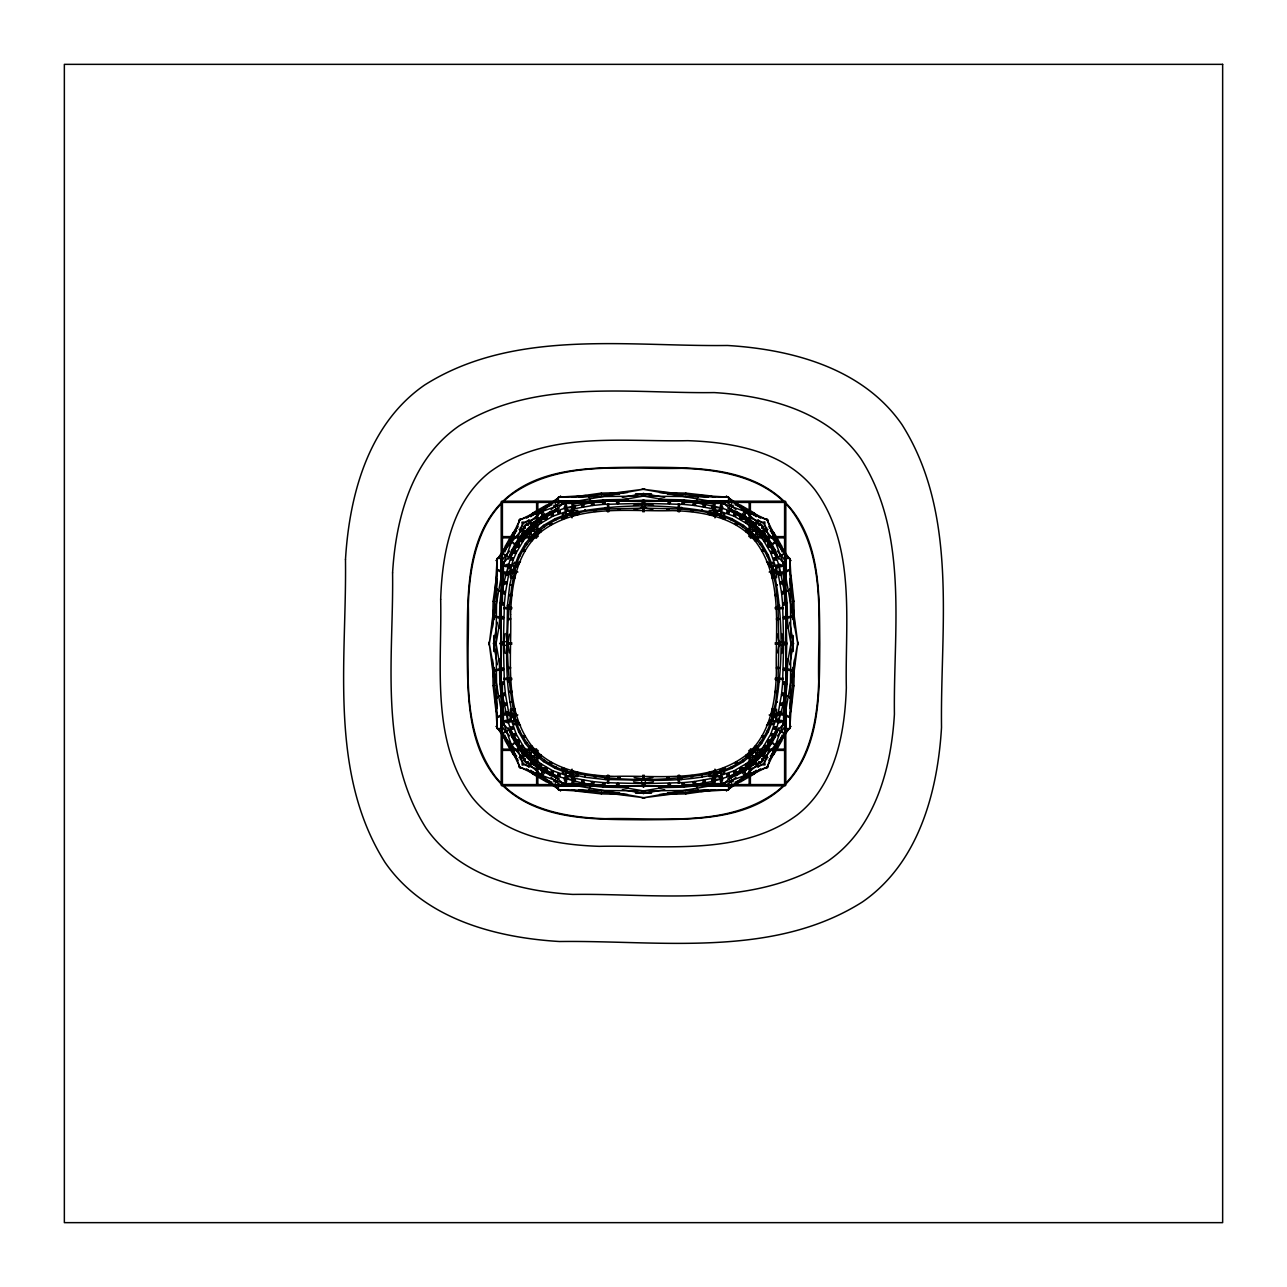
<?xml version="1.0" encoding="UTF-8"?>
<svg xmlns="http://www.w3.org/2000/svg" width="1287" height="1287" viewBox="0 0 1287 1287"><rect width="100%" height="100%" fill="white"/><g stroke="black" fill="none" stroke-linecap="round" stroke-linejoin="round"><path stroke-width="1.5" d="M499.839 618.098L499.839 617.004L493.452 615.846L493.452 616.923L499.839 618.098L499.839 617.004M517.615 742.792L515.299 742.776L515.299 741.698L509.588 747.216L511.904 747.216L509.588 747.216L517.985 740.701M769.015 546.299L777.412 539.784L775.096 539.784L777.412 539.784L777.412 540.862L771.701 545.302L771.701 544.224L769.385 544.208M787.161 669.996L787.161 668.902L793.548 670.077L793.548 671.154L787.161 669.996L787.161 668.902M496.074 645.189L497.055 558.558M501.013 584.362L501.303 558.606M785.697 728.394L785.987 702.638M789.945 728.442L790.926 641.811M503.104 592.052L503.523 562.242M507.625 572.248L507.738 564.301M779.262 722.699L779.375 714.752M783.477 724.758L783.896 694.948M492.551 627.429L493.114 601.351L497.281 571.605M493.918 635.488L493.918 651.512M494.272 619.433L494.658 601.383L497.152 578.989L495.624 578.828L497.136 579.086M792.728 667.567L792.342 685.617L789.848 708.011L791.376 708.172L793.886 685.714L794.449 659.571M793.082 651.512L793.082 635.488M499.324 628.153L499.855 603.249L501.399 603.281L499.855 603.185L502.268 581.74L503.796 581.917L502.702 591.65M500.997 622.441L501.27 609.024M785.73 677.976L786.003 664.559M787.676 658.847L787.145 683.751L785.601 683.719L787.145 683.815L784.732 705.26L783.204 705.083L784.298 695.35M510.392 577.815L510.826 566.36M514.639 577.976L514.993 568.5M569.884 776.302L570.044 772.071M716.956 514.929L717.116 510.698M772.007 718.5L772.361 709.024M776.174 720.64L776.608 709.185M495.302 589.607L497.136 558.461M789.864 728.539L791.698 697.393M591.65 784.298L581.917 783.204L581.74 784.732L603.185 787.145L603.346 785.601L603.249 787.145L628.153 787.676M695.35 502.702L705.083 503.796L705.26 502.268L683.815 499.855L683.654 501.399L683.751 499.855L658.847 499.324M493.613 609.668L489.108 644.932L503.828 561.936M494.594 635.521L493.581 643.484L494.594 651.479M792.406 651.479L793.419 643.516L792.406 635.521M793.387 677.332L797.892 642.068L783.172 725.064M503.49 644.948L505.212 633.526M507.689 645.575L509.411 634.169M644.948 508.22L645.575 504.021M641.425 782.979L642.052 778.78M777.589 652.831L779.311 641.425M781.788 653.474L783.51 642.052M495.833 644.867L501.303 613.658M500.353 643.645L501.383 637.789M785.617 649.211L786.647 643.355M785.697 673.342L791.167 642.133M493.565 643.629L497.377 622.313M565.347 783.783L566.087 779.6M720.913 507.4L721.653 503.217M789.623 664.687L793.435 643.371M504.021 574.082L502.284 581.644L503.78 581.997M564.607 780.807L564.961 779.295M579.086 789.864L578.732 791.36L571.605 789.719M581.997 783.22L581.644 784.716L574.082 782.979M705.003 503.78L705.356 502.284L712.918 504.021M707.914 497.136L708.268 495.64L715.395 497.281M722.039 507.705L722.393 506.193M782.979 712.918L784.716 705.356L783.22 705.003M789.719 715.395L791.36 708.268L789.864 707.914M518.854 543.983L521.927 535.392M765.073 751.608L768.146 743.017M590.974 784.973L588.674 791.296L590.99 791.296L590.99 790.218M696.026 502.027L698.326 495.704L696.01 495.704L696.01 496.782M502.944 565.122L520.189 518.902M511.743 553.667L515.202 544.417M518.645 535.183L523.471 522.232M763.529 764.768L768.355 751.817M771.798 742.583L775.257 733.333M766.811 768.098L784.056 721.878M517.277 546.46L525.675 524.34L528.313 525.353M525.353 758.687L524.34 761.325L546.46 769.723M761.647 528.313L762.66 525.675L740.54 517.277M769.723 740.54L761.325 762.66L758.687 761.647M502.622 553.313L505.485 545.833L512.886 532.995L514.221 533.767L506.869 546.492L505.534 545.72L506.933 546.38L504.794 551.994M782.206 735.006L780.067 740.62L781.515 741.167L784.378 733.687M508.285 559.153L511.695 550.225L518.758 537.966L524.983 530.501M511.084 556.129L513.127 550.772L511.695 550.225L513.079 550.884L520.093 538.738L518.758 537.966L520.012 538.851M564.51 780.775L565.057 779.327M721.943 507.673L722.49 506.225M775.916 730.871L773.873 736.228L775.305 736.775L778.715 727.847M528.812 537.644L531.949 530.421L535.842 532.11M532.705 539.333L534.25 535.778L530.357 534.089M532.11 751.158L530.421 755.051L537.644 758.188M534.089 756.643L535.778 752.75L539.333 754.295M752.911 530.357L751.222 534.25L747.667 532.705M754.89 535.842L756.579 531.949L749.356 528.812M754.295 747.667L752.75 751.222L756.643 752.911M758.188 749.356L755.051 756.579L751.158 754.89M511.036 538.127L520.447 518.79M520.833 527.702L523.407 522.393M763.593 764.607L766.167 759.298M766.553 768.21L775.964 748.873M520.028 539.269L525.546 530.646M761.454 756.354L766.972 747.731M729.906 506.756L731.82 503.764M553.828 781.74L555.743 778.748M731.257 508.252L733.172 505.26M555.18 783.236L557.094 780.244M496.283 560.746L507.448 544.176M727.155 502.027L729.536 498.503M557.464 788.497L559.845 784.973M779.552 742.824L790.717 726.254M509.974 568.548L514.736 562.162M520.495 561.518L515.781 567.857L512.371 565.331M721.669 512.371L719.143 515.781L722.313 518.146M565.331 774.629L567.857 771.219L564.687 768.854M766.505 725.482L771.219 719.143L774.629 721.669M772.264 724.838L777.026 718.452M545.688 768.403L539.173 776.785L541.473 776.785L545.913 771.09L543.597 771.074L543.597 769.996L539.156 776.785L541.473 776.785L541.473 775.707M741.312 518.597L747.827 510.215L745.527 510.215L741.087 515.91L743.403 515.926L743.403 517.004L747.844 510.215L745.527 510.215L745.527 511.293M516.554 547.409L502.702 564.205L504.89 566.007M505.984 566.907L508.526 563.835M720.993 504.89L722.795 502.702L739.591 516.554M566.007 782.11L564.205 784.298L547.409 770.446M778.474 723.165L781.016 720.093M770.446 739.591L784.298 722.795L782.11 720.993M518.114 526.705L512.966 532.882L514.14 533.864L516.731 530.791M496.251 560.456L526.592 524.066M500.788 561.663L509.62 551.045M514.671 544.996L519.739 538.931M726.865 502.059L729.584 498.793M523.069 763.834L522.088 765.009L523.165 763.931M763.931 523.165L764.912 521.991L763.834 523.069M557.416 788.207L560.135 784.941M767.261 748.069L772.329 742.004M777.38 735.955L786.212 725.337M762.017 756.499L768.162 749.147L775.257 736.888L773.921 736.116L766.907 748.262L768.242 749.034L766.988 748.149M760.408 762.934L790.749 726.544M770.269 756.209L772.86 753.136L774.034 754.118L768.886 760.295M538.851 766.988L537.853 768.162L530.501 762.017M748.149 520.012L749.147 518.838L756.499 524.983M526.544 534.507L528.973 531.628M758.027 755.372L760.456 752.493M500.788 503.362C465.749 540.492 467.712 596.042 467.213 643.5C467.712 690.958 465.749 746.508 500.788 783.638M786.212 783.638C821.251 746.508 819.288 690.958 819.787 643.5C819.288 596.042 821.251 540.492 786.212 503.362M528.748 766.264L531.225 763.577M528.748 767.342L531.225 764.671M755.775 522.329L758.252 519.658M755.775 523.423L758.252 520.736M523.262 533.687L529.44 527.027M757.56 759.973L763.738 753.313M527.027 529.44L533.687 523.262M753.313 763.738L759.973 757.56M764.317 530.598L766.988 528.137M519.031 757.625L521.718 755.163M765.282 531.837L767.969 529.375M520.012 758.863L522.683 756.402M503.362 500.788C540.492 465.749 596.042 467.712 643.5 467.213C690.958 467.712 746.508 465.749 783.638 500.788M783.638 786.212C746.508 821.251 690.958 819.288 643.5 819.787C596.042 819.288 540.492 821.251 503.362 786.212M531.628 528.973L534.507 526.544M752.493 760.456L755.372 758.027M526.705 518.114L532.882 512.966L533.864 514.14L530.791 516.731M530.501 524.983L537.853 518.838L550.112 511.743L559.153 508.285M766.988 538.851L768.162 537.853L762.017 530.501M520.012 748.149L518.838 749.147L524.983 756.499M756.499 762.017L749.147 768.162L736.888 775.257L727.847 778.715M756.209 770.269L753.136 772.86L754.118 774.034L760.295 768.886M524.066 526.592L560.456 496.251M538.931 519.739L544.996 514.671M551.045 509.62L561.663 500.788M498.793 729.584L502.059 726.865M784.941 560.135L788.207 557.416M725.337 786.212L735.955 777.38M742.004 772.329L748.069 767.261M726.544 790.749L762.934 760.408M547.409 516.554L564.205 502.702L566.007 504.89M563.835 508.526L566.907 505.984M504.89 720.993L502.702 722.795L516.554 739.591M782.11 566.007L784.298 564.205L770.446 547.409M720.093 781.016L723.165 778.474M739.591 770.446L722.795 784.298L720.993 782.11M562.162 514.736L568.548 509.974M564.687 518.146L567.857 515.781L565.331 512.371M512.371 721.669L515.781 719.143L520.495 725.482M774.629 565.331L771.219 567.857L766.505 561.518M722.313 768.854L719.143 771.219L721.669 774.629M718.452 777.026L724.838 772.264M544.176 507.448L560.746 496.283M498.503 729.536L502.027 727.155M784.973 559.845L788.497 557.464M726.254 790.717L742.824 779.552M506.145 730.517L503.153 733.526M504.649 732.56L507.641 730.63M779.359 556.37L782.351 554.44M780.855 556.483L783.847 553.474M530.646 525.546L539.269 520.028M747.731 766.972L756.354 761.454M498.31 716.264L501.415 714.703M498.31 717.358L501.415 715.781M785.585 571.219L788.69 569.642M785.585 572.297L788.69 570.736M518.79 520.447L538.127 511.036M522.393 523.407L527.702 520.833M759.298 766.167L764.607 763.593M748.873 775.964L768.21 766.553M537.644 528.812L530.421 531.949L532.11 535.842M539.333 532.705L535.778 534.25L534.089 530.357M751.158 532.11L755.051 530.421L758.188 537.644M756.643 534.089L752.75 535.778L754.295 539.333M530.357 752.911L534.25 751.222L532.705 747.667M535.842 754.89L531.949 756.579L528.812 749.356M747.667 754.295L751.222 752.75L752.911 756.643M749.356 758.188L756.579 755.051L754.89 751.158M553.313 502.622L545.833 505.485L532.995 512.886L533.767 514.221L546.492 506.869L545.72 505.534L546.38 506.933L551.994 504.794M556.129 511.084L550.772 513.127L550.225 511.695L550.884 513.079L538.738 520.093L537.966 518.758L538.851 520.012M779.327 565.057L780.775 564.51M506.225 722.49L507.673 721.943M730.871 775.916L736.228 773.873L736.775 775.305L736.116 773.921L748.262 766.907L749.034 768.242L748.149 766.988M735.006 782.206L740.62 780.067L741.167 781.515L733.687 784.378M546.46 517.277L524.34 525.675L525.353 528.313M758.687 525.353L761.325 524.34L769.723 546.46M528.313 761.647L525.675 762.66L517.277 740.54M740.54 769.723L762.66 761.325L761.647 758.687M518.902 520.189L565.122 502.944M522.232 523.471L535.183 518.645M540.717 516.57L553.667 511.743M733.333 775.257L746.283 770.43M751.817 768.355L764.768 763.529M721.878 784.056L768.098 766.811M785.585 591.602L791.907 589.285L791.907 590.363L789.607 590.363L789.607 589.285L791.923 589.285L789.607 589.285M501.415 695.398L495.093 697.715L495.093 696.637L497.393 696.637L497.393 697.715L495.077 697.715L497.393 697.715M535.392 521.927L543.983 518.854M743.017 768.146L751.608 765.073M571.605 497.281L601.286 493.114L627.429 492.551M574.082 504.021L581.644 502.284L581.997 503.78L591.65 502.702M779.295 564.961L780.807 564.607M789.864 579.086L791.36 578.732L789.719 571.605M784.298 591.65L783.204 581.917L784.716 581.644L782.979 574.082M502.702 695.35L503.796 705.083L502.284 705.356L504.021 712.918M497.136 707.914L495.64 708.268L497.281 715.395M506.193 722.393L507.705 722.039M712.918 782.979L705.356 784.716L705.003 783.22L695.35 784.298M715.395 789.719L685.714 793.886L659.571 794.449M499.839 668.902L493.452 670.077L493.452 671.154L499.839 669.996L499.839 668.902L499.839 669.996M787.161 617.004L793.548 615.846L793.548 616.923L787.161 618.098L787.161 617.004L787.161 618.098M561.936 503.828L644.835 489.044L609.668 493.613M622.313 497.377L643.629 493.565M779.6 566.087L783.783 565.347M503.217 721.653L507.4 720.913M643.371 793.435L664.687 789.623M725.064 783.172L642.165 797.956L677.332 793.387M613.658 501.303L644.867 495.833M637.789 501.383L643.645 500.353M643.355 786.647L649.211 785.617M642.133 791.167L673.342 785.697M633.526 505.212L644.948 503.49M634.169 509.411L645.575 507.689M504.021 645.575L508.22 644.948M778.78 642.052L782.979 641.425M641.425 779.311L652.831 777.589M642.052 783.51L653.474 781.788M635.521 494.594L643.484 493.581L651.479 494.594M651.479 792.406L643.516 793.419L635.521 792.406M783.204 581.917L784.732 581.74L787.145 603.185L785.601 603.346L787.145 603.249L787.676 628.153M503.796 705.083L502.268 705.26L499.855 683.815L501.399 683.654L499.855 683.751L499.324 658.847M558.461 497.136L586.196 495.511M700.804 791.489L728.539 789.864M566.36 510.826L577.815 510.392M568.5 514.993L577.976 514.639M772.071 570.044L776.302 569.884M510.698 717.116L514.929 716.956M709.024 772.361L718.5 772.007M709.185 776.608L720.64 776.174M619.433 494.272L601.383 494.658L578.989 497.152L578.828 495.624L579.086 497.136M635.488 493.918L651.512 493.918M628.153 499.324L603.249 499.855L603.281 501.399L603.185 499.855L581.74 502.268L581.917 503.796M609.024 501.27L622.441 500.997M664.559 786.003L677.976 785.73M658.847 787.676L683.751 787.145L683.719 785.601L683.815 787.145L705.26 784.732L705.083 783.204M651.512 793.082L635.488 793.082M667.567 792.728L685.617 792.342L708.011 789.848L708.172 791.376L707.914 789.864M562.242 503.523L592.052 503.104M564.301 507.738L572.248 507.625M714.752 779.375L722.699 779.262M694.948 783.896L724.758 783.477M558.558 497.055L645.189 496.074M558.606 501.303L584.362 501.013M702.638 785.987L728.394 785.697M641.811 790.926L728.442 789.945M590.99 496.782L590.99 495.704L588.674 495.704L588.674 496.782M517.615 544.208L515.299 544.224L515.299 545.302L509.588 539.784L511.904 539.784L509.588 539.784L517.985 546.299M497.393 589.285L495.093 589.285L495.093 590.363L497.393 590.363L497.393 589.285L495.077 589.285L501.415 591.602M495.093 590.363L497.393 590.363M789.607 696.637L791.907 696.637L791.923 697.715L789.607 697.715L789.607 696.637L791.923 696.637M769.385 742.792L771.701 742.776L771.701 741.698L777.412 747.216L775.096 747.216L777.412 747.216L769.015 740.701M696.01 790.218L696.01 791.296L698.326 791.296L698.326 790.218M590.99 495.704L588.674 495.704L590.974 502.027M696.01 495.704L698.326 495.704L698.326 496.782M604.311 502.413L501.801 502.413L501.801 501.19L785.199 501.19L785.199 502.413L682.689 502.413M537.982 536.615L501.801 536.615L501.801 537.837L535.971 537.837M749.018 536.615L785.199 536.615L785.199 537.837L751.029 537.837M517.873 572.039L501.801 572.039L501.801 573.262L515.878 573.262M769.127 572.039L785.199 572.039L785.199 573.262L771.122 573.262M503.812 607.464L511.856 607.464M775.144 607.464L783.188 607.464M503.812 608.687L511.856 608.687M775.144 608.687L783.188 608.687M786.035 616.602L783.719 616.602L783.719 618.918L786.035 618.918M507.834 642.889L511.856 642.889M775.144 642.889L779.166 642.889M507.834 644.111L511.856 644.111M775.144 644.111L779.166 644.111M786.035 668.082L783.719 668.082L783.719 670.398L786.035 670.398M503.812 678.313L511.856 678.313M775.144 678.313L783.188 678.313M503.812 679.536L511.856 679.536M775.144 679.536L783.188 679.536M789.607 697.715L791.923 697.715L785.585 695.398M515.878 713.738L501.801 713.738L501.801 714.961L517.873 714.961M771.122 713.738L785.199 713.738L785.199 714.961L769.127 714.961M535.971 749.163L501.801 749.163L501.801 750.385L537.982 750.385M751.029 749.163L785.199 749.163L785.199 750.385L749.018 750.385M604.311 784.587L501.801 784.587L501.801 785.81L785.199 785.81L785.199 784.587L682.689 784.587M590.99 791.296L588.674 791.296L588.674 790.218M696.01 791.296L698.326 791.296L696.026 784.973M789.607 590.363L791.907 590.363M495.093 696.637L497.393 696.637M641.811 496.074L728.442 497.055M702.638 501.013L728.394 501.303M558.606 785.697L584.362 785.987M558.558 789.945L645.189 790.926M694.948 503.104L724.758 503.523M714.752 507.625L722.699 507.738M564.301 779.262L572.248 779.375M562.242 783.477L592.052 783.896M659.571 492.551L685.649 493.114L708.172 495.624L708.011 497.152L685.553 494.642L667.567 494.272M664.559 500.997L677.976 501.27M609.024 785.73L622.441 786.003M619.433 792.728L601.383 792.342L578.989 789.848L578.828 791.376L601.286 793.886L627.429 794.449M709.185 510.392L720.64 510.826M709.024 514.639L718.5 514.993M510.698 569.884L514.929 570.044M772.071 716.956L776.302 717.116M568.5 772.007L577.976 772.361M566.36 776.174L577.815 776.608M700.804 495.511L728.539 497.136M558.461 789.864L586.196 791.489M677.332 493.613L642.068 489.108L725.064 503.828M609.668 793.387L644.932 797.892L561.936 783.172M642.052 503.49L653.474 505.212M641.425 507.689L652.831 509.411M778.78 644.948L782.979 645.575M504.021 641.425L508.22 642.052M634.169 777.589L645.575 779.311M633.526 781.788L644.948 783.51M642.133 495.833L673.342 501.303M643.355 500.353L649.211 501.383M637.789 785.617L643.645 786.647M613.658 785.697L644.867 791.167M643.371 493.565L664.687 497.377M503.217 565.347L507.4 566.087M779.6 720.913L783.783 721.653M622.313 789.623L643.629 793.435M506.193 564.607L507.705 564.961M779.295 722.039L780.807 722.393M743.017 518.854L751.608 521.927M535.392 765.073L543.983 768.146M721.878 502.944L768.098 520.189M733.333 511.743L746.283 516.57M751.817 518.645L764.768 523.471M522.232 763.529L535.183 768.355M540.717 770.43L553.667 775.257M518.902 766.811L565.122 784.056M733.687 502.622L741.167 505.485L754.005 512.886L753.233 514.221L740.508 506.869L741.28 505.534L740.62 506.933L735.006 504.794M727.847 508.285L736.775 511.695L749.034 518.758L748.262 520.093L736.116 513.079L736.888 511.743L736.228 513.127L730.871 511.084M506.225 564.51L507.673 565.057M779.327 721.943L780.775 722.49M556.129 775.916L550.772 773.873L550.225 775.305L559.153 778.715M551.994 782.206L546.38 780.067L545.833 781.515L553.313 784.378M748.873 511.036L768.21 520.447M759.298 520.833L764.607 523.407M522.393 763.593L527.702 766.167M518.79 766.553L538.127 775.964M785.585 714.703L788.69 716.264M498.31 569.642L501.415 571.219M785.585 715.781L788.69 717.358M498.31 570.736L501.415 572.297M747.731 520.028L756.354 525.546M530.646 761.454L539.269 766.972M780.855 730.517L783.847 733.526M779.359 730.63L782.351 732.56M504.649 554.44L507.641 556.37M506.145 556.483L503.153 553.474M726.254 496.283L742.824 507.448M784.973 727.155L788.497 729.536M498.503 557.464L502.027 559.845M544.176 779.552L560.746 790.717M718.452 509.974L724.838 514.736M562.162 772.264L568.548 777.026M720.093 505.984L723.165 508.526M563.835 778.474L566.907 781.016M726.544 496.251L762.934 526.592M725.337 500.788L735.955 509.62M742.004 514.671L748.069 519.739M784.941 726.865L788.207 729.584M498.793 557.416L502.059 560.135M538.931 767.261L544.996 772.329M551.045 777.38L561.663 786.212M524.066 760.408L560.456 790.749M760.295 518.114L754.118 512.966L753.136 514.14L756.209 516.731M523.165 523.069L521.991 522.088L523.069 523.165M763.834 763.931L765.009 764.912L763.931 763.834M530.791 770.269L533.864 772.86L532.882 774.034L526.705 768.886M752.493 526.544L755.372 528.973M531.628 758.027L534.507 760.456M520.012 528.137L522.683 530.598M765.282 755.163L767.969 757.625M519.031 529.375L521.718 531.837M764.317 756.402L766.988 758.863M753.313 523.262L759.973 529.44M527.027 757.56L533.687 763.738M757.56 527.027L763.738 533.687M523.262 753.313L529.44 759.973M755.775 763.577L758.252 766.264M755.775 764.671L758.252 767.342M528.748 519.658L531.225 522.329M528.748 520.736L531.225 523.423M758.027 531.628L760.456 534.507M526.544 752.493L528.973 755.372M768.886 526.705L774.034 532.882L772.86 533.864L770.269 530.791M516.731 756.209L514.14 753.136L512.966 754.118L518.114 760.295M760.408 524.066L790.749 560.456M767.261 538.931L772.329 544.996M777.38 551.045L786.212 561.663M557.416 498.793L560.135 502.059M726.865 784.941L729.584 788.207M500.788 725.337L509.62 735.955M514.671 742.004L519.739 748.069M496.251 726.544L526.592 762.934M778.474 563.835L781.016 566.907M505.984 720.093L508.526 723.165M741.312 768.403L747.827 776.785L745.527 776.785L741.087 771.09L743.403 771.074L743.403 769.996L747.844 776.785L745.527 776.785L745.527 775.707M545.688 518.597L539.173 510.215L541.473 510.215L545.913 515.91L543.597 515.926L543.597 517.004L539.156 510.215L541.473 510.215L541.473 511.293M772.264 562.162L777.026 568.548M509.974 718.452L514.736 724.838M779.552 544.176L790.717 560.746M557.464 498.503L559.845 502.027M727.155 784.973L729.536 788.497M496.283 726.254L507.448 742.824M555.18 503.764L557.094 506.756M731.257 778.748L733.172 781.74M553.828 505.26L555.743 508.252M729.906 780.244L731.82 783.236M761.454 530.646L766.972 539.269M520.028 747.731L525.546 756.354M766.553 518.79L775.964 538.127M763.593 522.393L766.167 527.702M520.833 759.298L523.407 764.607M511.036 748.873L520.447 768.21M784.378 553.313L781.515 545.833L774.114 532.995L772.779 533.767L780.131 546.492L781.466 545.72L780.067 546.38L782.206 551.994M778.715 559.153L775.305 550.225L768.242 537.966L766.907 538.738L773.921 550.884L775.257 550.112L773.873 550.772L775.916 556.129M721.943 779.327L722.49 780.775M564.51 506.225L565.057 507.673M511.084 730.871L513.127 736.228L511.695 736.775L508.285 727.847M504.794 735.006L506.933 740.62L505.485 741.167L502.622 733.687M766.811 518.902L784.056 565.122M763.529 522.232L768.355 535.183M771.798 544.417L775.257 553.667M511.743 733.333L515.202 742.583M518.645 751.817L523.471 764.768M502.944 721.878L520.189 768.098M765.073 535.392L768.146 543.983M518.854 743.017L521.927 751.608M722.039 779.295L722.393 780.807M564.607 506.193L564.961 507.705M783.172 561.936L797.956 644.835L793.387 609.668M789.623 622.313L793.435 643.629M720.913 779.6L721.653 783.783M565.347 503.217L566.087 507.4M493.565 643.371L497.377 664.687M503.828 725.064L489.044 642.165L493.613 677.332M785.697 613.658L791.167 644.867M785.617 637.789L786.647 643.645M500.353 643.355L501.383 649.211M495.833 642.133L501.303 673.342M781.788 633.526L783.51 644.948M777.589 634.169L779.311 645.575M641.425 504.021L642.052 508.22M644.948 778.78L645.575 782.979M507.689 641.425L509.411 652.831M503.49 642.052L505.212 653.474M789.864 558.461L791.698 589.607M495.302 697.393L497.136 728.539M776.174 566.36L776.608 577.815M772.007 568.5L772.361 577.976M716.956 772.071L717.116 776.302M569.884 510.698L570.044 514.929M514.639 709.024L514.993 718.5M510.392 709.185L510.826 720.64M794.449 627.429L793.886 601.351L791.376 578.828L789.848 578.989L792.358 601.447L792.728 619.433M785.73 609.024L786.003 622.441M500.997 664.559L501.27 677.976M494.272 667.567L494.658 685.617L497.152 708.011L495.624 708.172L493.114 685.714L492.551 659.571M783.477 562.242L783.896 592.052M779.262 564.301L779.375 572.248M507.625 714.752L507.738 722.699M503.104 694.948L503.523 724.758M789.945 558.558L790.926 645.189M785.697 558.606L785.987 584.362M501.013 702.638L501.303 728.394M496.074 641.811L497.055 728.442M784.587 604.311L784.587 501.801L785.81 501.801L785.81 785.199L784.587 785.199L784.587 682.689M771.701 544.224L771.701 545.302M763.947 752.847L763.947 753.925M753.088 760.038L753.088 762.354L750.771 762.354L750.771 760.038L755.276 759.893L755.276 763.127L752.026 763.127L752.026 759.893M750.385 537.982L750.385 501.801L749.163 501.801L749.163 535.971M750.385 749.018L750.385 785.199L749.163 785.199L749.163 751.029M714.961 517.873L714.961 501.801L713.738 501.801L713.738 515.878M714.961 769.127L714.961 785.199L713.738 785.199L713.738 771.122M679.536 503.812L679.536 511.856M679.536 775.144L679.536 783.188M678.313 503.812L678.313 511.856M678.313 775.144L678.313 783.188M644.111 507.834L644.111 511.856M644.111 775.144L644.111 779.166M642.889 507.834L642.889 511.856M642.889 775.144L642.889 779.166M608.687 503.812L608.687 511.856M608.687 775.144L608.687 783.188M607.464 503.812L607.464 511.856M607.464 775.144L607.464 783.188M573.262 515.878L573.262 501.801L572.039 501.801L572.039 517.873M573.262 771.122L573.262 785.199L572.039 785.199L572.039 769.127M537.837 535.971L537.837 501.801L536.615 501.801L536.615 537.982M537.837 751.029L537.837 785.199L536.615 785.199L536.615 749.018M534.974 759.893L534.974 763.127L531.724 763.127L531.724 759.893L536.229 760.038L536.229 762.354L533.912 762.354L533.912 760.038M523.053 533.075L523.053 534.153M515.299 741.698L515.299 742.776M502.413 604.311L502.413 501.801L501.19 501.801L501.19 785.199L502.413 785.199L502.413 682.689M523.053 752.847L523.053 753.925L523.053 752.847M763.947 533.075L763.947 534.153L763.947 533.075M510.617 614.51C511.936 657.625 503.507 707.255 530.727 744.562C550.386 769.771 584.427 775.594 614.51 776.383C657.625 775.064 707.255 783.493 744.562 756.273C769.771 736.614 775.594 702.573 776.383 672.49C775.064 629.375 783.493 579.745 756.273 542.438C736.614 517.229 702.573 511.406 672.49 510.617C629.375 511.936 579.745 503.507 542.438 530.727C517.229 550.386 511.406 584.427 510.617 614.51M500.563 617.728L501.286 683.188L504.375 683.027L503.346 643.484L504.375 603.973L501.286 603.812L500.563 617.68L503.651 617.824L500.563 617.728M617.776 783.349L617.728 786.437L683.188 785.713L683.027 782.625L643.484 783.654L603.973 782.625L603.812 785.713L617.68 786.437L617.824 783.349M643.516 500.257L643.484 503.346L603.973 504.375L603.812 501.286L643.484 500.257L683.188 501.286L683.027 504.375L643.484 503.346L643.484 500.257M643.516 783.654L643.484 786.743L643.484 783.654M669.272 500.563L669.224 503.651L669.32 500.563M783.654 643.484L782.625 683.027L785.713 683.188L786.743 643.516L785.713 603.812L782.625 603.973L783.654 643.516L786.743 643.516L783.654 643.516M440.669 599.259C442.117 664.945 430.421 740.524 472.039 797.168C501.946 835.392 553.474 844.803 599.259 846.331C664.945 844.883 740.524 856.579 797.168 814.961C835.392 785.054 844.803 733.526 846.331 687.741C844.883 622.055 856.579 546.476 814.961 489.832C785.054 451.608 733.526 442.197 687.741 440.669C622.055 442.117 546.476 430.421 489.832 472.039C451.608 501.946 442.197 553.474 440.669 599.259M468.307 605.292C469.707 662.049 459.298 727.38 495.222 776.383C521.09 809.475 565.701 817.454 605.292 818.693C662.049 817.293 727.38 827.702 776.383 791.778C809.475 765.91 817.454 721.299 818.693 681.708C817.293 624.951 827.702 559.62 791.778 510.617C765.91 477.525 721.299 469.546 681.708 468.307C624.951 469.707 559.62 459.298 510.617 495.222C477.525 521.09 469.546 565.701 468.307 605.292M601.383 792.342L601.351 793.886L601.447 792.358M685.649 493.114L685.617 494.658L685.714 493.114M507.448 605.389C507.255 642.953 503.684 681.466 513.465 718.194L514.977 717.856C504.971 669.32 504.971 617.68 514.977 569.144L513.465 568.806L509.749 584.925L507.448 605.324L508.992 605.485L507.448 605.389M605.421 778.008L605.389 779.552C642.953 779.745 681.466 783.316 718.194 773.535L717.856 772.023C669.32 782.029 617.68 782.029 569.144 772.023L568.806 773.535L584.925 777.251L605.324 779.552L605.485 778.008M643.516 506.628L643.484 508.172L605.421 508.992L585.183 511.261L569.144 514.977L568.806 513.465C617.567 503.41 669.433 503.41 718.194 513.465L717.856 514.977L701.721 511.245L681.515 508.992L643.484 508.172L643.484 506.628M643.516 778.828L643.484 780.372L643.484 778.828M681.611 507.448L681.579 508.992L681.676 507.448M778.828 643.484L778.008 681.579L775.739 701.817L772.023 717.856L773.535 718.194C783.59 669.433 783.59 617.567 773.535 568.806L772.023 569.144L775.755 585.279L778.008 605.485L778.828 643.516L780.372 643.516L778.828 643.516M345.479 559.572C346.83 660.167 328.282 772.747 385.086 862.483C423.954 918.661 494.851 937.644 559.572 941.521C660.167 940.17 772.747 958.718 862.483 901.914C918.661 863.046 937.644 792.148 941.521 727.428C940.17 626.833 958.718 514.253 901.914 424.517C863.046 368.339 792.148 349.356 727.428 345.479C626.833 346.83 514.253 328.282 424.517 385.086C368.339 423.954 349.356 494.851 345.479 559.572M392.583 572.844C393.758 657.544 378.072 752.332 425.9 827.911C458.606 875.224 518.339 891.183 572.844 894.417C657.544 893.242 752.332 908.928 827.911 861.1C875.224 828.394 891.183 768.661 894.417 714.156C893.242 629.456 908.928 534.668 861.1 459.089C828.394 411.776 768.661 395.817 714.156 392.583C629.456 393.758 534.668 378.072 459.089 425.9C411.776 458.606 395.817 518.339 392.583 572.844M502.38 592.47L501.286 603.732L504.359 604.037L505.453 592.776L502.38 592.47L503.844 582.625L510.44 558.397L513.368 559.411L516.232 552.831L513.4 551.592L510.489 558.285L513.32 559.523L508.671 574.517L505.437 592.857L502.38 592.406M592.776 781.547L592.47 784.62L603.732 785.713L604.037 782.641L592.776 781.547M683.268 501.286L682.963 504.359L694.224 505.453L694.53 502.38L683.268 501.286M782.641 682.963L781.547 694.224L784.62 694.53L785.713 683.268L782.641 682.963M585.183 775.739L585.022 777.268L585.279 775.755M701.978 509.732L701.817 511.261L702.075 509.749M583.075 780.099L582.625 783.156L592.406 784.62L592.857 781.563L574.42 778.297L552.831 770.768L551.592 773.6L558.285 776.511L559.523 773.68L558.397 776.56L582.544 783.139L583.172 780.115M694.594 502.38L694.143 505.437L712.58 508.703L734.169 516.232L735.408 513.4L728.715 510.489L727.477 513.32L728.603 510.44L721.331 507.898L694.594 502.38M704.375 503.844L703.925 506.901L704.456 503.86M781.563 694.143L778.297 712.58L770.768 734.169L773.6 735.408L776.511 728.715L773.68 727.477L776.56 728.603L783.139 704.456L784.62 694.594L781.563 694.143M574.42 778.297L573.793 781.322L574.517 778.329M713.207 505.678L712.58 508.703L713.304 505.694M566.586 776.141L565.765 779.134L566.682 776.174M721.235 507.866L720.414 510.859L721.331 507.898M518.661 555.18L513.497 568.693L514.945 569.256C522.055 543.098 543.098 522.039 569.256 514.945L568.693 513.497L555.18 518.661L555.727 520.109L555.067 518.725L543.564 525.353L544.337 526.705L543.452 525.434L533.687 533.59L534.684 534.781L533.59 533.687L525.434 543.452L526.624 544.449L525.353 543.564L518.725 555.067L520.061 555.839L518.661 555.18M555.727 766.891L555.18 768.339L568.693 773.503L569.256 772.055C543.098 764.945 522.039 743.902 514.945 717.744L513.497 718.307L518.661 731.82L520.109 731.273L518.725 731.933L525.353 743.436L526.705 742.663L525.434 743.548L533.59 753.313L534.781 752.316L533.687 753.41L543.452 761.566L544.449 760.376L543.564 761.647L555.067 768.275L555.839 766.939M718.307 513.497L717.744 514.945C743.902 522.055 764.961 543.098 772.055 569.256L773.503 568.693L768.339 555.18L766.891 555.727L768.275 555.067L761.647 543.564L760.295 544.337L761.566 543.452L753.41 533.687L752.219 534.684L753.313 533.59L743.548 525.434L742.551 526.624L743.436 525.353L731.933 518.725L731.161 520.061L731.82 518.661L718.307 513.497M772.055 717.744C764.945 743.902 743.902 764.961 717.744 772.055L718.307 773.503L731.82 768.339L731.273 766.891L731.933 768.275L743.436 761.647L742.663 760.295L743.548 761.566L753.313 753.41L752.316 752.219L753.41 753.313L761.566 743.548L760.376 742.551L761.647 743.436L768.275 731.933L766.939 731.161L768.339 731.82L773.503 718.307L772.055 717.744M516.731 545.302L513.449 551.48L516.184 552.927L523.053 541.167L520.447 539.494L516.795 545.189L519.401 546.862L516.731 545.302M546.75 767.535L545.302 770.269L551.48 773.551L552.927 770.816L541.167 763.947L539.494 766.553L545.189 770.205L546.862 767.599M735.52 513.449L734.073 516.184L745.833 523.053L747.506 520.447L741.811 516.795L740.138 519.401L741.698 516.731L735.52 513.449M770.816 734.073L763.947 745.833L766.553 747.506L770.205 741.811L767.599 740.138L770.269 741.698L773.551 735.52L770.816 734.073M533.767 772.779L532.995 774.114L545.72 781.466L546.492 780.131L533.767 772.779M538.738 766.907L537.966 768.242L550.112 775.257L550.884 773.921L538.738 766.907M780.131 740.508L772.779 753.233L774.114 754.005L781.466 741.28L780.131 740.508M524.565 534.121L520.527 539.382L522.972 541.264L527.027 536.003L524.565 534.121L529.086 529.182L531.37 531.274L536.116 526.93L534.025 524.662L529.182 529.086L531.274 531.37L526.93 536.116L524.662 534.025M536.003 759.973L534.121 762.435L539.382 766.473L541.264 764.028L536.003 759.973M747.618 520.527L745.736 522.972L750.997 527.027L752.879 524.565L747.618 520.527M764.028 745.736L759.973 750.997L762.435 752.879L766.473 747.618L764.028 745.736M531.274 755.63L529.182 757.914L534.025 762.338L536.116 760.07L526.93 750.884L524.662 752.975L529.086 757.818L531.37 755.726L531.386 757.93L529.07 757.93L529.07 755.614L531.386 755.614M752.975 524.662L750.884 526.93L760.07 536.116L762.338 534.025L757.914 529.182L755.63 531.274L755.614 529.07L757.93 529.07L757.93 531.386L755.614 531.386L757.818 529.086L752.975 524.662M760.07 750.884L750.884 760.07L752.975 762.338L757.818 757.914L755.726 755.63L757.93 755.614L757.93 757.93L755.614 757.93L755.614 755.614L757.914 757.818L762.338 752.975L760.07 750.884M539.382 520.527L534.121 524.565L536.003 527.027L541.264 522.972L539.382 520.527M762.435 534.121L759.973 536.003L764.028 541.264L766.473 539.382L762.435 534.121M522.972 745.736L520.527 747.618L524.565 752.879L527.027 750.997L522.972 745.736M750.997 759.973L745.736 764.028L747.618 766.473L752.879 762.435L750.997 759.973M545.189 516.795L539.494 520.447L541.167 523.053L552.927 516.184L551.48 513.449L545.302 516.731L546.75 519.465L545.189 516.795M766.553 539.494L763.947 541.167L770.816 552.927L773.551 551.48L770.269 545.302L767.535 546.75L770.205 545.189L766.553 539.494M519.401 740.138L516.795 741.811L520.447 747.506L523.053 745.833L516.184 734.073L513.449 735.52L516.731 741.698L519.465 740.25M745.833 763.947L734.073 770.816L735.52 773.551L741.698 770.269L740.25 767.535L741.811 770.205L747.506 766.553L745.833 763.947M513.079 736.116L511.743 736.888L518.758 749.034L520.093 748.262L513.079 736.116M506.869 740.508L505.534 741.28L512.886 754.005L514.221 753.233L506.869 740.508M753.233 772.779L740.508 780.131L741.28 781.466L754.005 774.114L753.233 772.779M558.285 510.489L551.592 513.4L552.831 516.232L574.517 508.671L592.857 505.437L592.406 502.38L565.765 507.866L558.397 510.44L559.411 513.368L558.285 510.489M773.6 551.592L770.768 552.831L778.329 574.517L781.563 592.857L784.62 592.406L779.134 565.765L776.56 558.397L773.632 559.411L776.511 558.285L773.6 551.592M513.32 727.477L510.489 728.715L513.4 735.408L516.232 734.169L508.671 712.483L505.437 694.143L502.38 694.594L507.866 721.235L510.44 728.603L513.368 727.589M734.169 770.768L712.483 778.329L694.143 781.563L694.594 784.62L713.207 781.322L728.603 776.56L727.589 773.632L728.715 776.511L735.408 773.6L734.169 770.768M779.102 565.669L776.174 566.682L779.134 565.765M510.826 720.318L507.898 721.331L510.859 720.414M781.306 573.696L778.329 574.517L781.322 573.793M508.671 712.483L505.694 713.304L508.703 712.58M777.251 584.925L775.755 585.279L777.268 585.022M511.245 701.721L509.749 702.075L511.261 701.817M783.139 582.544L780.115 583.172L783.156 582.625M506.885 703.828L503.86 704.456L506.901 703.925M793.886 601.286L792.358 601.447L793.886 601.351M779.552 605.324L778.008 605.485L779.552 605.389M508.992 681.515L507.448 681.676L508.992 681.579M494.642 685.553L493.114 685.714L494.658 685.617M603.732 501.286L592.47 502.38L592.776 505.453L604.037 504.359L603.732 501.286M784.62 592.47L781.547 592.776L782.641 604.037L785.713 603.732L784.62 592.47M504.359 682.963L501.286 683.268L502.38 694.53L505.453 694.224L504.359 682.963M694.224 781.547L682.963 782.641L683.268 785.713L694.53 784.62L694.224 781.547M786.437 617.68L783.349 617.824L786.437 617.728M503.651 669.176L500.563 669.32L503.651 669.224M508.172 643.484L506.628 643.516L508.172 643.516M503.346 643.484L500.257 643.516L503.346 643.516M547.184 516.94L544.884 516.94L544.884 519.256L547.184 519.256L547.184 516.94M541.489 520.591L539.173 520.608L539.173 522.924L541.489 522.908L541.489 520.591M534.974 523.873L531.724 523.873L531.724 527.107L534.974 527.107L534.974 523.873M536.229 524.646L533.912 524.646L533.912 526.962L536.229 526.962L536.229 524.646M531.386 529.07L529.07 529.07L529.07 531.386L531.386 531.386L531.386 529.07M527.107 531.724L523.873 531.724L523.873 534.974L527.107 534.974L527.107 531.724M526.962 533.912L524.646 533.912L524.646 536.229L526.962 536.229L526.962 533.912M522.908 539.173L520.608 539.173L520.608 541.489L522.908 541.489L522.908 539.173M519.256 544.868L516.94 544.884L516.94 547.2L519.256 547.184L519.256 544.868M770.06 739.8L767.744 739.816L767.744 742.132L770.06 742.116L770.06 739.8M766.392 745.511L764.092 745.511L764.092 747.827L766.392 747.827L766.392 745.511M762.354 750.771L760.038 750.771L760.038 753.088L762.354 753.088L762.354 750.771M763.127 752.026L759.893 752.026L759.893 755.276L763.127 755.276L763.127 752.026M747.827 764.076L745.511 764.092L745.511 766.408L747.827 766.392L747.827 764.076M742.116 767.744L739.816 767.744L739.816 770.06L742.116 770.06L742.116 767.744M1222.65 64.35L64.35 64.35L64.35 1222.65L1222.65 1222.65L1222.65 64.35M644.658 500.643L642.342 500.643L642.342 502.96L644.658 502.96L644.658 500.643M618.918 500.965L616.602 500.965L616.602 503.281L618.918 503.281L618.918 500.965M670.398 500.965L668.082 500.965L668.082 503.281L670.398 503.281L670.398 500.965M605.051 501.673L602.734 501.673L602.734 503.989L605.051 503.989L605.051 501.673M684.266 501.673L681.949 501.673L681.949 503.989L684.266 503.989L684.266 501.673M593.79 502.767L591.473 502.767L591.473 505.083L593.79 505.083L593.79 502.767M584.008 504.214L581.692 504.214L581.692 506.531L584.008 506.531L584.008 504.214M575.273 506.032L572.956 506.032L572.956 508.349L575.273 508.349L575.273 506.032M567.342 508.204L565.025 508.204L565.025 510.521L567.342 510.521L567.342 508.204M620.221 508.799L617.905 508.799L617.905 509.877L620.221 509.877L620.221 508.799M669.095 508.799L666.779 508.799L666.779 509.877L669.095 509.877L669.095 508.799M596.299 510.279L593.983 510.279L593.983 511.357L596.299 511.357L596.299 510.279M693.017 510.279L690.701 510.279L690.701 511.357L693.017 511.357L693.017 510.279M560.07 510.746L557.754 510.762L557.754 513.063L560.07 513.063L560.07 510.746M578.603 513.191L576.286 513.191L576.286 514.269L578.603 514.269L578.603 513.191M553.378 513.658L551.061 513.658L551.061 515.974L553.378 515.974L553.378 513.658M564.028 517.535L561.711 517.535L561.711 518.629L564.028 518.613L564.028 517.535M551.689 523.359L549.372 523.359L549.372 524.436L551.689 524.436L551.689 523.359M541.2 530.646L538.883 530.662L538.883 531.74L541.2 531.74L541.2 530.646M532.351 539.494L530.035 539.494L530.035 540.588L532.351 540.572L532.351 539.494M525.048 549.999L522.731 549.999L522.731 551.077L525.048 551.077L525.048 549.999M515.974 551.061L513.658 551.061L513.658 553.378L515.974 553.362L515.974 551.061M513.063 557.754L510.746 557.754L510.746 560.07L513.063 560.07L513.063 557.754M519.24 562.339L516.924 562.339L516.924 563.416L519.24 563.416L519.24 562.339M510.521 565.025L508.204 565.025L508.204 567.342L510.521 567.342L510.521 565.025M508.349 572.956L506.032 572.956L506.032 575.273L508.349 575.273L508.349 572.956M514.88 576.898L512.564 576.898L512.564 577.976L514.88 577.976L514.88 576.898M506.531 581.692L504.214 581.692L504.214 584.008L506.531 584.008L506.531 581.692M505.083 591.473L502.767 591.473L502.767 593.79L505.083 593.79L505.083 591.473M511.969 594.594L509.652 594.594L509.652 595.688L511.969 595.672L511.969 594.594M777.348 594.594L775.031 594.594L775.031 595.672L777.348 595.688L777.348 594.594M503.989 602.734L501.673 602.734L501.673 605.051L503.989 605.051L503.989 602.734M785.327 602.734L783.011 602.734L783.011 605.051L785.327 605.051L785.327 602.734M503.281 616.602L500.965 616.602L500.965 618.918L503.281 618.918L503.281 616.602M510.489 618.532L508.172 618.532L508.172 619.61L510.489 619.61L510.489 618.532M778.828 618.532L776.511 618.532L776.511 619.61L778.828 619.61L778.828 618.532M502.96 642.342L500.643 642.342L500.643 644.658L502.96 644.658L502.96 642.342M786.357 642.342L784.04 642.342L784.04 644.658L786.357 644.658L786.357 642.342M510.489 667.39L508.172 667.39L508.172 668.468L510.489 668.468L510.489 667.39M778.828 667.39L776.511 667.39L776.511 668.468L778.828 668.468L778.828 667.39M503.281 668.082L500.965 668.082L500.965 670.398L503.281 670.398L503.281 668.082M503.989 681.949L501.673 681.949L501.673 684.266L503.989 684.266L503.989 681.949M785.327 681.949L783.011 681.949L783.011 684.266L785.327 684.266L785.327 681.949M511.969 691.328L509.652 691.312L509.652 692.406L511.969 692.406L511.969 691.328M777.348 691.312L775.031 691.328L775.031 692.406L777.348 692.406L777.348 691.312M784.233 693.21L781.917 693.21L781.917 695.527L784.233 695.527L784.233 693.21M782.786 702.992L780.469 702.992L780.469 705.308L782.786 705.308L782.786 702.992M774.436 709.024L772.12 709.024L772.12 710.102L774.436 710.102L774.436 709.024M780.968 711.727L778.651 711.727L778.651 714.044L780.968 714.044L780.968 711.727M778.796 719.658L776.479 719.658L776.479 721.975L778.796 721.975L778.796 719.658M770.076 723.584L767.76 723.584L767.76 724.661L770.076 724.661L770.076 723.584M776.254 726.93L773.937 726.93L773.937 729.246L776.254 729.246L776.254 726.93M773.342 733.622L771.026 733.638L771.026 735.939L773.342 735.939L773.342 733.622M764.269 735.923L761.952 735.923L761.952 737.001L764.269 737.001L764.269 735.923M756.965 746.412L754.649 746.428L754.649 747.506L756.965 747.506L756.965 746.412M748.117 755.26L745.8 755.26L745.8 756.354L748.117 756.338L748.117 755.26M737.628 762.564L735.311 762.564L735.311 763.641L737.628 763.641L737.628 762.564M725.289 768.371L722.972 768.387L722.972 769.465L725.289 769.465L725.289 768.371M735.939 771.026L733.622 771.026L733.622 773.342L735.939 773.342L735.939 771.026M710.714 772.731L708.397 772.731L708.397 773.809L710.714 773.809L710.714 772.731M729.246 773.937L726.93 773.937L726.93 776.254L729.246 776.238L729.246 773.937M596.299 775.643L593.983 775.643L593.983 776.721L596.299 776.721L596.299 775.643M693.017 775.643L690.701 775.643L690.701 776.721L693.017 776.721L693.017 775.643M721.975 776.479L719.658 776.479L719.658 778.796L721.975 778.796L721.975 776.479M620.221 777.123L617.905 777.123L617.905 778.201L620.221 778.201L620.221 777.123M669.095 777.123L666.779 777.123L666.779 778.201L669.095 778.201L669.095 777.123M714.044 778.651L711.727 778.651L711.727 780.968L714.044 780.968L714.044 778.651M705.308 780.469L702.992 780.469L702.992 782.786L705.308 782.786L705.308 780.469M695.527 781.917L693.21 781.917L693.21 784.233L695.527 784.233L695.527 781.917M605.051 783.011L602.734 783.011L602.734 785.327L605.051 785.327L605.051 783.011M684.266 783.011L681.949 783.011L681.949 785.327L684.266 785.327L684.266 783.011M618.918 783.719L616.602 783.719L616.602 786.035L618.918 786.035L618.918 783.719M670.398 783.719L668.082 783.719L668.082 786.035L670.398 786.035L670.398 783.719M644.658 784.04L642.342 784.04L642.342 786.357L644.658 786.357L644.658 784.04M695.527 502.767L693.21 502.767L693.21 505.083L695.527 505.083L695.527 502.767M705.308 504.214L702.992 504.214L702.992 506.531L705.308 506.531L705.308 504.214M714.044 506.032L711.727 506.032L711.727 508.349L714.044 508.349L714.044 506.032M721.975 508.204L719.658 508.204L719.658 510.521L721.975 510.521L721.975 508.204M729.246 510.762L726.93 510.746L726.93 513.063L729.246 513.063L729.246 510.762M710.714 513.191L708.397 513.191L708.397 514.269L710.714 514.269L710.714 513.191M735.939 513.658L733.622 513.658L733.622 515.974L735.939 515.974L735.939 513.658M742.116 516.94L739.816 516.94L739.816 519.256L742.116 519.256L742.116 516.94M725.289 517.535L722.972 517.535L722.972 518.613L725.289 518.629L725.289 517.535M747.827 520.608L745.511 520.591L745.511 522.908L747.827 522.924L747.827 520.608M737.628 523.359L735.311 523.359L735.311 524.436L737.628 524.436L737.628 523.359M755.276 523.873L752.026 523.873L752.026 527.107L755.276 527.107L755.276 523.873M753.088 524.646L750.771 524.646L750.771 526.962L753.088 526.962L753.088 524.646M748.117 530.662L745.8 530.646L745.8 531.74L748.117 531.74L748.117 530.662M763.127 531.724L759.893 531.724L759.893 534.974L763.127 534.974L763.127 531.724M762.354 533.912L760.038 533.912L760.038 536.229L762.354 536.229L762.354 533.912M766.392 539.173L764.092 539.173L764.092 541.489L766.392 541.489L766.392 539.173M756.965 539.494L754.649 539.494L754.649 540.572L756.965 540.588L756.965 539.494M770.06 544.884L767.744 544.868L767.744 547.184L770.06 547.2L770.06 544.884M764.269 549.999L761.952 549.999L761.952 551.077L764.269 551.077L764.269 549.999M773.342 551.061L771.026 551.061L771.026 553.362L773.342 553.378L773.342 551.061M776.254 557.754L773.937 557.754L773.937 560.07L776.254 560.07L776.254 557.754M770.076 562.339L767.76 562.339L767.76 563.416L770.076 563.416L770.076 562.339M778.796 565.025L776.479 565.025L776.479 567.342L778.796 567.342L778.796 565.025M780.968 572.956L778.651 572.956L778.651 575.273L780.968 575.273L780.968 572.956M774.436 576.898L772.12 576.898L772.12 577.976L774.436 577.976L774.436 576.898M782.786 581.692L780.469 581.692L780.469 584.008L782.786 584.008L782.786 581.692M784.233 591.473L781.917 591.473L781.917 593.79L784.233 593.79L784.233 591.473M505.083 693.21L502.767 693.21L502.767 695.527L505.083 695.527L505.083 693.21M506.531 702.992L504.214 702.992L504.214 705.308L506.531 705.308L506.531 702.992M514.88 709.024L512.564 709.024L512.564 710.102L514.88 710.102L514.88 709.024M508.349 711.727L506.032 711.727L506.032 714.044L508.349 714.044L508.349 711.727M510.521 719.658L508.204 719.658L508.204 721.975L510.521 721.975L510.521 719.658M519.24 723.584L516.924 723.584L516.924 724.661L519.24 724.661L519.24 723.584M513.063 726.93L510.746 726.93L510.746 729.246L513.063 729.246L513.063 726.93M515.974 733.638L513.658 733.622L513.658 735.939L515.974 735.939L515.974 733.638M525.048 735.923L522.731 735.923L522.731 737.001L525.048 737.001L525.048 735.923M519.256 739.816L516.94 739.8L516.94 742.116L519.256 742.132L519.256 739.816M522.908 745.511L520.608 745.511L520.608 747.827L522.908 747.827L522.908 745.511M532.351 746.428L530.035 746.412L530.035 747.506L532.351 747.506L532.351 746.428M526.962 750.771L524.646 750.771L524.646 753.088L526.962 753.088L526.962 750.771M527.107 752.026L523.873 752.026L523.873 755.276L527.107 755.276L527.107 752.026M541.2 755.26L538.883 755.26L538.883 756.338L541.2 756.354L541.2 755.26M551.689 762.564L549.372 762.564L549.372 763.641L551.689 763.641L551.689 762.564M541.489 764.092L539.173 764.076L539.173 766.392L541.489 766.408L541.489 764.092M547.184 767.744L544.884 767.744L544.884 770.06L547.184 770.06L547.184 767.744M564.028 768.387L561.711 768.371L561.711 769.465L564.028 769.465L564.028 768.387M553.378 771.026L551.061 771.026L551.061 773.342L553.378 773.342L553.378 771.026M578.603 772.731L576.286 772.731L576.286 773.809L578.603 773.809L578.603 772.731M560.07 773.937L557.754 773.937L557.754 776.238L560.07 776.254L560.07 773.937M567.342 776.479L565.025 776.479L565.025 778.796L567.342 778.796L567.342 776.479M575.273 778.651L572.956 778.651L572.956 780.968L575.273 780.968L575.273 778.651M584.008 780.469L581.692 780.469L581.692 782.786L584.008 782.786L584.008 780.469M593.79 781.917L591.473 781.917L591.473 784.233L593.79 784.233L593.79 781.917M786.437 669.272L783.349 669.224L786.437 669.32M494.658 601.383L493.114 601.351L494.642 601.447M779.552 681.611L778.008 681.579L779.552 681.676M793.886 685.649L792.342 685.617L793.886 685.714M511.261 585.183L509.732 585.022L511.245 585.279M777.268 701.978L775.739 701.817L777.251 702.075M506.901 583.075L503.844 582.625L506.885 583.172M783.156 704.375L780.099 703.925L783.139 704.456M508.703 574.42L505.678 573.793L508.671 574.517M781.322 713.207L778.297 712.58L781.306 713.304M510.859 566.586L507.866 565.765L510.826 566.682M779.134 721.235L776.141 720.414L779.102 721.331M721.331 779.102L720.318 776.174L721.235 779.134M566.682 510.826L565.669 507.898L566.586 510.859M713.304 781.306L712.483 778.329L713.207 781.322M574.517 508.671L573.696 505.694L574.42 508.703M702.075 777.251L701.721 775.755L701.978 777.268M585.279 511.245L584.925 509.749L585.183 511.261M704.456 783.139L703.828 780.115L704.375 783.156M583.172 506.885L582.544 503.86L583.075 506.901M685.714 793.886L685.553 792.358L685.649 793.886M681.676 779.552L681.515 778.008L681.611 779.552M605.485 508.992L605.324 507.448L605.421 508.992M601.447 494.642L601.286 493.114L601.383 494.658M669.32 786.437L669.176 783.349L669.272 786.437M617.824 503.651L617.68 500.563L617.776 503.651"/></g></svg>
